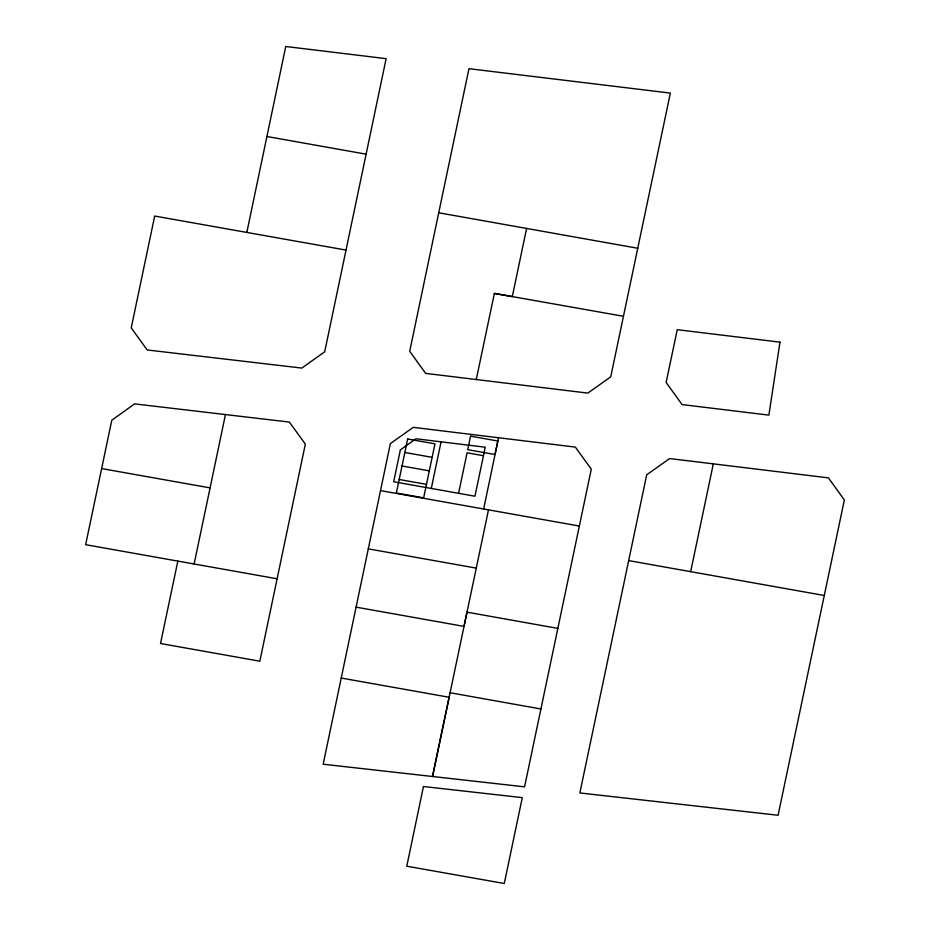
<?xml version="1.0" encoding="UTF-8"?>
<svg xmlns="http://www.w3.org/2000/svg" width="930" height="930" viewBox="0 0 930 930"><rect width="100%" height="100%" fill="white"/><g stroke="black" fill="none" stroke-linecap="round" stroke-linejoin="round"><path stroke-width="1.4" d="M246.834 232.407L285.754 46.5L386.136 58.66L324.698 351.796L301.843 368.082L147.173 349.959L131.235 327.883L154.694 216.039L346.018 250.077M368.303 548.863L390.356 443.633L413.222 427.347L575.356 447.098L591.294 469.173L524.567 786.838L323.163 764.216L368.303 548.863L476.276 568.125L488.494 509.826M483.67 508.966L498.538 437.728M177.839 561.104L160.518 643.502L259.83 661.218L305.342 444.11L289.37 422.081L134.618 403.887L111.798 420.209L85.641 544.689L277.105 578.774M194.126 563.999L225.455 414.571M438.728 212.772L468.964 68.692L670.356 93.093L610.731 376.848L587.83 393.099L425.649 373.383L409.712 351.308L438.728 212.772L637.759 248.264M431.288 488.448L441.064 441.831M476.265 379.556L494.376 293.415L623.437 316.281M458.583 493.295L467.081 452.794L483.449 455.7M526.601 228.443L512.291 296.624L494.376 293.415M476.276 568.125L464.012 626.39L356.085 607.15M690.676 571.659L713.322 463.861L828.421 477.869L844.359 499.945L778.085 815.261L579.855 792.953L646.699 474.823L669.612 458.571L713.322 463.861M266.887 136.501L366.095 154.171M404.841 452.492L432.136 457.339M402.016 465.988L429.311 470.847M399.179 479.496L426.475 484.344M380.486 490.61L579.355 526.043M628.68 560.604L824.282 595.491M101.637 468.581L210.087 487.878M557.849 628.401L467.011 612.161L432.508 776.504L449.155 697.268L341.229 678.04M450.108 692.734L540.923 708.986M779.968 342.159L768.878 415.14L682.085 404.573L666.136 382.486L677.249 329.685L779.968 342.159M423.464 786.513L406.782 866.202L504.281 883.5L522.288 797.638L423.464 786.513M400.377 449.876L393.681 481.752L474.951 496.213L485.239 447.202L415.954 438.774L400.377 449.876M407.677 438.983L396.343 492.993L423.638 497.852L434.973 443.843L407.677 438.983M470.557 436.158L467.72 449.667L495.016 454.526L497.852 441.018L470.557 436.158"/></g></svg>
